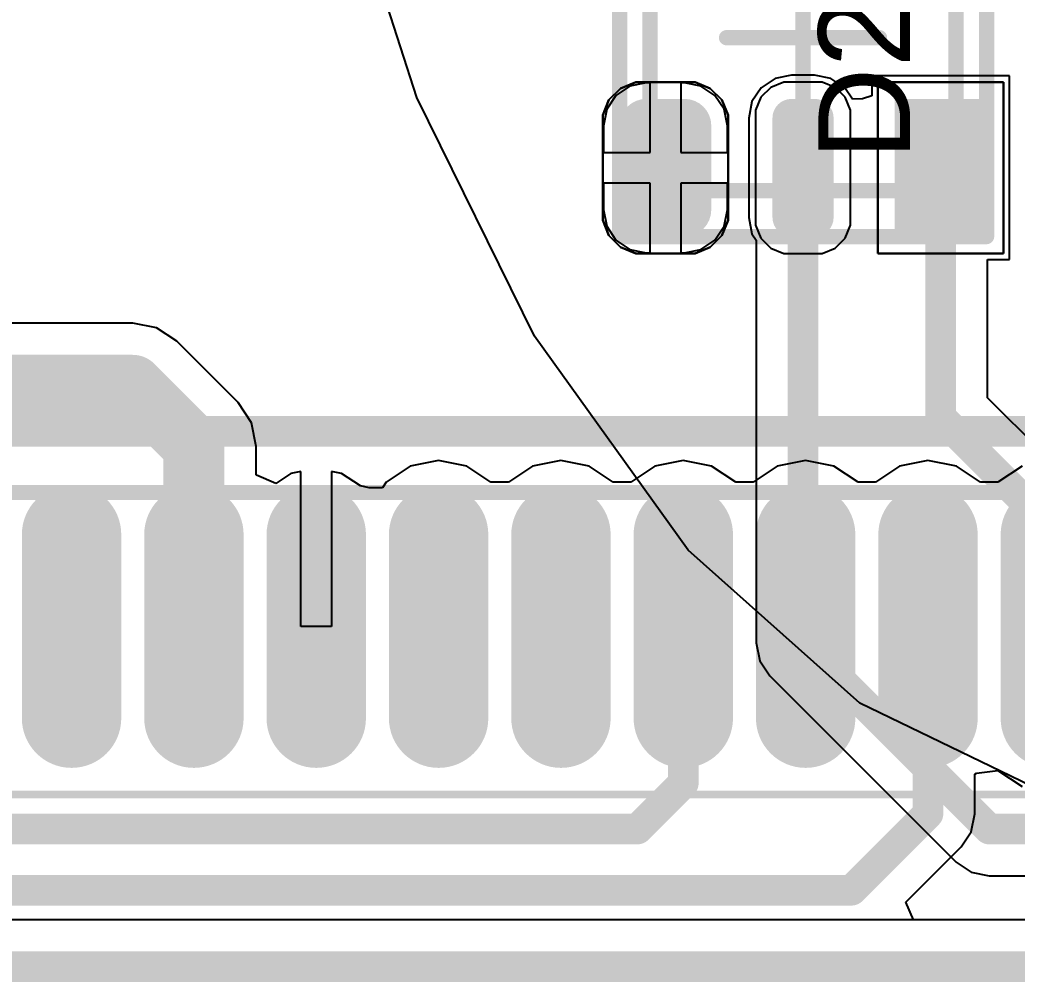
# Model space of a CAD drawing. Header units: inches. Extents: x -0.1 to 84.5, y -0.1 to 23.7.
# Drawn here: x 37.16 to 43.68, y -0.1 to 6.19 of the extents above; entities that cross this region are included whole.
import ezdxf

# ---------------------------------------------------------------- set-up
doc = ezdxf.new("R2010")
doc.units = ezdxf.units.IN
for name, color, linetype in [('Bottom 3D Body', 56, 'Continuous'), ('Bottom Courtyard', 56, 'Continuous'), ('Bottom Layer', 5, 'Continuous'), ('Bottom Overlay', 54, 'Continuous'), ('Bottom Paste', 16, 'Continuous'), ('Bottom Solder', 6, 'Continuous'), ('Keep-Out Layer', 6, 'Continuous'), ('Top 3D Body', 56, 'Continuous'), ('Top Courtyard', 56, 'Continuous'), ('Top Layer', 1, 'Continuous'), ('Top Overlay', 2, 'Continuous'), ('Top Paste', 8, 'Continuous'), ('Top Solder', 216, 'Continuous')]:
    doc.layers.add(name, color=color, linetype=linetype)
doc.styles.add('Arial', font='', dxfattribs={"height": 0.2})
doc.styles.get('Arial').set_extended_font_data('Arial')

# ---------------------------------------------------------------- blocks, each defined once
blk = doc.blocks.new('TQFP80P1200X1200X120_44N_B_99')
at = {"layer": 'Bottom Layer'}
h = blk.add_hatch(color=5, dxfattribs=at)
edge = h.paths.add_edge_path()
edge.add_arc((5.27501358, 3.20001138), 0.27499818, 90, 270)
edge.add_line((5.27501358, 2.9250132), (6.475016259999999, 2.9250132))
edge.add_arc((6.475016259999999, 3.20001138), 0.27499818, 270, 450)
edge.add_line((6.475016259999999, 3.47500956), (5.27501358, 3.47500956))
h = blk.add_hatch(color=5, dxfattribs=at)
edge = h.paths.add_edge_path()
edge.add_arc((5.27501358, 2.40001298), 0.27499818, 90, 270)
edge.add_line((5.27501358, 2.1250148), (6.475016259999999, 2.1250148))
edge.add_arc((6.475016259999999, 2.40001298), 0.27499818, 270, 450)
edge.add_line((6.475016259999999, 2.675011159999999), (5.27501358, 2.675011159999999))
h = blk.add_hatch(color=5, dxfattribs=at)
edge = h.paths.add_edge_path()
edge.add_arc((5.27501358, 1.60001458), 0.27499818, 90, 270)
edge.add_line((5.27501358, 1.3250164), (6.475016259999999, 1.3250164))
edge.add_arc((6.475016259999999, 1.60001458), 0.27499818, 270, 450)
edge.add_line((6.475016259999999, 1.87501276), (5.27501358, 1.87501276))
h = blk.add_hatch(color=5, dxfattribs=at)
edge = h.paths.add_edge_path()
edge.add_arc((5.27501358, 0.80001618), 0.27499818, 90, 270)
edge.add_line((5.27501358, 0.525018), (6.475016259999999, 0.525018))
edge.add_arc((6.475016259999999, 0.80001618), 0.27499818, 270, 450)
edge.add_line((6.475016259999999, 1.07501436), (5.27501358, 1.07501436))
h = blk.add_hatch(color=5, dxfattribs=at)
edge = h.paths.add_edge_path()
edge.add_arc((5.27501358, 1.777999999996326e-05), 0.27499818, 90, 270)
edge.add_line((5.27501358, -0.2749804), (6.475016259999999, -0.2749804))
edge.add_arc((6.475016259999999, 1.778000000003674e-05), 0.27499818, 270, 450)
edge.add_line((6.475016259999999, 0.27501596), (5.27501358, 0.2750159599999999))
h = blk.add_hatch(color=5, dxfattribs=at)
edge = h.paths.add_edge_path()
edge.add_arc((5.27501358, -0.7999806199999999), 0.27499818, 90, 270)
edge.add_line((5.27501358, -1.0749788), (6.475016259999999, -1.0749788))
edge.add_arc((6.475016259999999, -0.7999806199999999), 0.27499818, 270, 450)
edge.add_line((6.475016259999999, -0.5249824399999999), (5.27501358, -0.5249824399999999))
h = blk.add_hatch(color=5, dxfattribs=at)
edge = h.paths.add_edge_path()
edge.add_arc((5.27501358, -1.59997902), 0.27499818, 90, 270)
edge.add_line((5.27501358, -1.8749772), (6.475016259999999, -1.8749772))
edge.add_arc((6.475016259999999, -1.59997902), 0.27499818, 270, 450)
edge.add_line((6.475016259999999, -1.32498084), (5.27501358, -1.32498084))
h = blk.add_hatch(color=5, dxfattribs=at)
edge = h.paths.add_edge_path()
edge.add_arc((5.27501358, -2.39997742), 0.27499818, 90, 270)
edge.add_line((5.27501358, -2.6749756), (6.475016259999999, -2.6749756))
edge.add_arc((6.475016259999999, -2.39997742), 0.27499818, 270, 450)
edge.add_line((6.475016259999999, -2.12497924), (5.27501358, -2.12497924))
h = blk.add_hatch(color=5, dxfattribs=at)
edge = h.paths.add_edge_path()
edge.add_arc((5.27501358, -3.19997582), 0.27499818, 90, 270)
edge.add_line((5.27501358, -3.474974), (6.475016259999999, -3.474974))
edge.add_arc((6.475016259999999, -3.19997582), 0.27499818, 270, 450)
edge.add_line((6.475016259999999, -2.92497764), (5.27501358, -2.92497764))
at = {"layer": 'Bottom Paste'}
h = blk.add_hatch(color=16, dxfattribs=at)
edge = h.paths.add_edge_path()
edge.add_arc((5.27501358, 3.20001138), 0.27499818, 90, 270)
edge.add_line((5.27501358, 2.9250132), (6.475016259999999, 2.9250132))
edge.add_arc((6.475016259999999, 3.20001138), 0.27499818, 270, 450)
edge.add_line((6.475016259999999, 3.47500956), (5.27501358, 3.47500956))
h = blk.add_hatch(color=16, dxfattribs=at)
edge = h.paths.add_edge_path()
edge.add_arc((5.27501358, 2.40001298), 0.27499818, 90, 270)
edge.add_line((5.27501358, 2.1250148), (6.475016259999999, 2.1250148))
edge.add_arc((6.475016259999999, 2.40001298), 0.27499818, 270, 450)
edge.add_line((6.475016259999999, 2.675011159999999), (5.27501358, 2.675011159999999))
h = blk.add_hatch(color=16, dxfattribs=at)
edge = h.paths.add_edge_path()
edge.add_arc((5.27501358, 1.60001458), 0.27499818, 90, 270)
edge.add_line((5.27501358, 1.3250164), (6.475016259999999, 1.3250164))
edge.add_arc((6.475016259999999, 1.60001458), 0.27499818, 270, 450)
edge.add_line((6.475016259999999, 1.87501276), (5.27501358, 1.87501276))
h = blk.add_hatch(color=16, dxfattribs=at)
edge = h.paths.add_edge_path()
edge.add_arc((5.27501358, 0.80001618), 0.27499818, 90, 270)
edge.add_line((5.27501358, 0.525018), (6.475016259999999, 0.525018))
edge.add_arc((6.475016259999999, 0.80001618), 0.27499818, 270, 450)
edge.add_line((6.475016259999999, 1.07501436), (5.27501358, 1.07501436))
h = blk.add_hatch(color=16, dxfattribs=at)
edge = h.paths.add_edge_path()
edge.add_arc((5.27501358, 1.777999999996326e-05), 0.27499818, 90, 270)
edge.add_line((5.27501358, -0.2749804), (6.475016259999999, -0.2749804))
edge.add_arc((6.475016259999999, 1.778000000003674e-05), 0.27499818, 270, 450)
edge.add_line((6.475016259999999, 0.27501596), (5.27501358, 0.2750159599999999))
h = blk.add_hatch(color=16, dxfattribs=at)
edge = h.paths.add_edge_path()
edge.add_arc((5.27501358, -0.7999806199999999), 0.27499818, 90, 270)
edge.add_line((5.27501358, -1.0749788), (6.475016259999999, -1.0749788))
edge.add_arc((6.475016259999999, -0.7999806199999999), 0.27499818, 270, 450)
edge.add_line((6.475016259999999, -0.5249824399999999), (5.27501358, -0.5249824399999999))
h = blk.add_hatch(color=16, dxfattribs=at)
edge = h.paths.add_edge_path()
edge.add_arc((5.27501358, -1.59997902), 0.27499818, 90, 270)
edge.add_line((5.27501358, -1.8749772), (6.475016259999999, -1.8749772))
edge.add_arc((6.475016259999999, -1.59997902), 0.27499818, 270, 450)
edge.add_line((6.475016259999999, -1.32498084), (5.27501358, -1.32498084))
h = blk.add_hatch(color=16, dxfattribs=at)
edge = h.paths.add_edge_path()
edge.add_arc((5.27501358, -2.39997742), 0.27499818, 90, 270)
edge.add_line((5.27501358, -2.6749756), (6.475016259999999, -2.6749756))
edge.add_arc((6.475016259999999, -2.39997742), 0.27499818, 270, 450)
edge.add_line((6.475016259999999, -2.12497924), (5.27501358, -2.12497924))
h = blk.add_hatch(color=16, dxfattribs=at)
edge = h.paths.add_edge_path()
edge.add_arc((5.27501358, -3.19997582), 0.27499818, 90, 270)
edge.add_line((5.27501358, -3.474974), (6.475016259999999, -3.474974))
edge.add_arc((6.475016259999999, -3.19997582), 0.27499818, 270, 450)
edge.add_line((6.475016259999999, -2.92497764), (5.27501358, -2.92497764))
at = {"layer": 'Bottom Solder'}
h = blk.add_hatch(color=6, dxfattribs=at)
edge = h.paths.add_edge_path()
edge.add_arc((5.27501358, 3.20001138), 0.32499808, 90, 270)
edge.add_line((5.27501358, 2.8750133), (6.475016259999999, 2.8750133))
edge.add_arc((6.475016259999999, 3.20001138), 0.32499808, 270, 450)
edge.add_line((6.475016259999999, 3.52500946), (5.27501358, 3.52500946))
h = blk.add_hatch(color=6, dxfattribs=at)
edge = h.paths.add_edge_path()
edge.add_arc((5.27501358, 2.40001298), 0.32499808, 90, 270)
edge.add_line((5.27501358, 2.0750149), (6.475016259999999, 2.0750149))
edge.add_arc((6.475016259999999, 2.40001298), 0.32499808, 270, 450)
edge.add_line((6.475016259999999, 2.725011059999999), (5.27501358, 2.725011059999999))
h = blk.add_hatch(color=6, dxfattribs=at)
edge = h.paths.add_edge_path()
edge.add_arc((5.27501358, 1.60001458), 0.32499808, 90, 270)
edge.add_line((5.27501358, 1.2750165), (6.475016259999999, 1.2750165))
edge.add_arc((6.475016259999999, 1.60001458), 0.32499808, 270, 450)
edge.add_line((6.475016259999999, 1.92501266), (5.27501358, 1.92501266))
h = blk.add_hatch(color=6, dxfattribs=at)
edge = h.paths.add_edge_path()
edge.add_arc((5.27501358, 0.80001618), 0.32499808, 90, 270)
edge.add_line((5.27501358, 0.4750181), (6.475016259999999, 0.4750181))
edge.add_arc((6.475016259999999, 0.80001618), 0.32499808, 270, 450)
edge.add_line((6.475016259999999, 1.12501426), (5.27501358, 1.12501426))
h = blk.add_hatch(color=6, dxfattribs=at)
edge = h.paths.add_edge_path()
edge.add_arc((5.27501358, 1.777999999996326e-05), 0.32499808, 90, 270)
edge.add_line((5.27501358, -0.3249803), (6.475016259999999, -0.3249802999999999))
edge.add_arc((6.475016259999999, 1.778000000003674e-05), 0.32499808, 270, 450)
edge.add_line((6.475016259999999, 0.32501586), (5.27501358, 0.3250158599999999))
h = blk.add_hatch(color=6, dxfattribs=at)
edge = h.paths.add_edge_path()
edge.add_arc((5.27501358, -0.7999806199999999), 0.32499808, 90, 270)
edge.add_line((5.27501358, -1.1249787), (6.475016259999999, -1.1249787))
edge.add_arc((6.475016259999999, -0.7999806199999999), 0.32499808, 270, 450)
edge.add_line((6.475016259999999, -0.47498254), (5.27501358, -0.47498254))
h = blk.add_hatch(color=6, dxfattribs=at)
edge = h.paths.add_edge_path()
edge.add_arc((5.27501358, -1.59997902), 0.32499808, 90, 270)
edge.add_line((5.27501358, -1.9249771), (6.475016259999999, -1.9249771))
edge.add_arc((6.475016259999999, -1.59997902), 0.32499808, 270, 450)
edge.add_line((6.475016259999999, -1.27498094), (5.27501358, -1.27498094))
h = blk.add_hatch(color=6, dxfattribs=at)
edge = h.paths.add_edge_path()
edge.add_arc((5.27501358, -2.39997742), 0.32499808, 90, 270)
edge.add_line((5.27501358, -2.7249755), (6.475016259999999, -2.7249755))
edge.add_arc((6.475016259999999, -2.39997742), 0.32499808, 270, 450)
edge.add_line((6.475016259999999, -2.07497934), (5.27501358, -2.07497934))
h = blk.add_hatch(color=6, dxfattribs=at)
edge = h.paths.add_edge_path()
edge.add_arc((5.27501358, -3.19997582), 0.32499808, 90, 270)
edge.add_line((5.27501358, -3.5249739), (6.475016259999999, -3.5249739))
edge.add_arc((6.475016259999999, -3.19997582), 0.32499808, 270, 450)
edge.add_line((6.475016259999999, -2.87497774), (5.27501358, -2.87497774))
at = {"layer": 'Bottom 3D Body'}
blk.add_lwpolyline([(4.999984919999999, -5.00002302, 0.0999998, 0.0999998, 0), (4.999984919999999, 5.00000778, 0.0999998, 0.0999998, 0)], format="xyseb", dxfattribs=at)
at = {"layer": 'Bottom Courtyard'}
blk.add_lwpolyline([(6.97498732, -6.97502542, 0.0499999, 0.0499999, 0), (6.97498732, 6.975010179999999, 0.0499999, 0.0499999, 0)], format="xyseb", dxfattribs=at)
at = {"layer": 'Bottom Overlay'}
blk.add_lwpolyline([(4.59998572, -4.60002382, 0.1999996, 0.1999996, 0), (4.59998572, 4.60000858, 0.1999996, 0.1999996, 0)], format="xyseb", dxfattribs=at)
blk = doc.blocks.new('APA_RGB_LED_2020_124')
at = {"layer": 'Top Layer'}
h = blk.add_hatch(color=1, dxfattribs=at)
edge = h.paths.add_edge_path()
edge.add_arc((-1.12500283, 1.02500176), 0.12499848, 90, 180)
edge.add_line((-1.25000131, 1.02500176), (-1.25000131, 0.77499972))
edge.add_arc((-1.12500283, 0.77499972), 0.12499848, 180, 270)
edge.add_line((-1.12500283, 0.6500012399999999), (-0.5749988500000001, 0.6500012399999999))
edge.add_arc((-0.5749988500000001, 0.77499972), 0.12499848, 270, 360)
edge.add_line((-0.4500003700000001, 0.77499972), (-0.4500003700000001, 1.02500176))
edge.add_arc((-0.5749988500000001, 1.02500176), 0.12499848, 0, 90)
edge.add_line((-0.5749988500000001, 1.15000024), (-1.12500283, 1.15000024))
h = blk.add_hatch(color=1, dxfattribs=at)
edge = h.paths.add_edge_path()
edge.add_arc((0.5749988500000001, 1.02500176), 0.12499848, 90, 180)
edge.add_line((0.4500003700000001, 1.02500176), (0.4500003700000001, 0.77499972))
edge.add_arc((0.5749988500000001, 0.77499972), 0.12499848, 180, 270)
edge.add_line((0.5749988500000001, 0.6500012399999999), (1.12500283, 0.6500012399999999))
edge.add_arc((1.12500283, 0.77499972), 0.12499848, 270, 360)
edge.add_line((1.25000131, 0.77499972), (1.25000131, 1.02500176))
edge.add_arc((1.12500283, 1.02500176), 0.12499848, 0, 90)
edge.add_line((1.12500283, 1.15000024), (0.5749988500000001, 1.15000024))
h = blk.add_hatch(color=1, dxfattribs=at)
edge = h.paths.add_edge_path()
edge.add_arc((-1.17500019, 0.07499858), 0.07500112, 90, 180)
edge.add_line((-1.25000131, 0.07499858000000001), (-1.25000131, -0.07499857999999998))
edge.add_arc((-1.17500019, -0.07499858), 0.07500112, 180, 270)
edge.add_line((-1.17500019, -0.1499997), (-0.52500149, -0.1499997))
edge.add_arc((-0.52500149, -0.07499858), 0.07500112, 270, 360)
edge.add_line((-0.4500003699999999, -0.07499858), (-0.4500003699999999, 0.07499858))
edge.add_arc((-0.52500149, 0.07499858), 0.07500112, 0, 90)
edge.add_line((-0.52500149, 0.1499997), (-1.17500019, 0.1499997))
h = blk.add_hatch(color=1, dxfattribs=at)
edge = h.paths.add_edge_path()
edge.add_arc((0.52500149, 0.07499858), 0.07500112, 90, 180)
edge.add_line((0.4500003699999999, 0.07499858000000001), (0.4500003699999999, -0.07499857999999998))
edge.add_arc((0.52500149, -0.07499858), 0.07500112, 180, 270)
edge.add_line((0.52500149, -0.1499997), (1.17500019, -0.1499997))
edge.add_arc((1.17500019, -0.07499858), 0.07500112, 270, 360)
edge.add_line((1.25000131, -0.07499858), (1.25000131, 0.07499858))
edge.add_arc((1.17500019, 0.07499858), 0.07500112, 0, 90)
edge.add_line((1.17500019, 0.1499997), (0.52500149, 0.1499997))
blk.add_hatch(color=1, dxfattribs=at).paths.add_polyline_path([(-1.25000131, -0.65000124), (-0.45000037, -0.65000124), (-0.45000037, -1.15000024), (-1.25000131, -1.15000024)])
h = blk.add_hatch(color=1, dxfattribs=at)
edge = h.paths.add_edge_path()
edge.add_arc((0.5749988500000001, -0.77499972), 0.12499848, 90, 180)
edge.add_line((0.4500003700000001, -0.77499972), (0.4500003700000001, -1.02500176))
edge.add_arc((0.5749988500000001, -1.02500176), 0.12499848, 180, 270)
edge.add_line((0.5749988500000001, -1.15000024), (1.12500283, -1.15000024))
edge.add_arc((1.12500283, -1.02500176), 0.12499848, 270, 360)
edge.add_line((1.25000131, -1.02500176), (1.25000131, -0.77499972))
edge.add_arc((1.12500283, -0.77499972), 0.12499848, 0, 90)
edge.add_line((1.12500283, -0.6500012399999999), (0.5749988500000001, -0.6500012399999999))
at = {"layer": 'Top Paste'}
h = blk.add_hatch(color=8, dxfattribs=at)
edge = h.paths.add_edge_path()
edge.add_arc((-1.12500283, 1.02500176), 0.12499848, 90, 180)
edge.add_line((-1.25000131, 1.02500176), (-1.25000131, 0.77499972))
edge.add_arc((-1.12500283, 0.77499972), 0.12499848, 180, 270)
edge.add_line((-1.12500283, 0.6500012399999999), (-0.5749988500000001, 0.6500012399999999))
edge.add_arc((-0.5749988500000001, 0.77499972), 0.12499848, 270, 360)
edge.add_line((-0.4500003700000001, 0.77499972), (-0.4500003700000001, 1.02500176))
edge.add_arc((-0.5749988500000001, 1.02500176), 0.12499848, 0, 90)
edge.add_line((-0.5749988500000001, 1.15000024), (-1.12500283, 1.15000024))
h = blk.add_hatch(color=8, dxfattribs=at)
edge = h.paths.add_edge_path()
edge.add_arc((0.5749988500000001, 1.02500176), 0.12499848, 90, 180)
edge.add_line((0.4500003700000001, 1.02500176), (0.4500003700000001, 0.77499972))
edge.add_arc((0.5749988500000001, 0.77499972), 0.12499848, 180, 270)
edge.add_line((0.5749988500000001, 0.6500012399999999), (1.12500283, 0.6500012399999999))
edge.add_arc((1.12500283, 0.77499972), 0.12499848, 270, 360)
edge.add_line((1.25000131, 0.77499972), (1.25000131, 1.02500176))
edge.add_arc((1.12500283, 1.02500176), 0.12499848, 0, 90)
edge.add_line((1.12500283, 1.15000024), (0.5749988500000001, 1.15000024))
h = blk.add_hatch(color=8, dxfattribs=at)
edge = h.paths.add_edge_path()
edge.add_arc((-1.17500019, 0.07499858), 0.07500112, 90, 180)
edge.add_line((-1.25000131, 0.07499858000000001), (-1.25000131, -0.07499857999999998))
edge.add_arc((-1.17500019, -0.07499858), 0.07500112, 180, 270)
edge.add_line((-1.17500019, -0.1499997), (-0.52500149, -0.1499997))
edge.add_arc((-0.52500149, -0.07499858), 0.07500112, 270, 360)
edge.add_line((-0.4500003699999999, -0.07499858), (-0.4500003699999999, 0.07499858))
edge.add_arc((-0.52500149, 0.07499858), 0.07500112, 0, 90)
edge.add_line((-0.52500149, 0.1499997), (-1.17500019, 0.1499997))
h = blk.add_hatch(color=8, dxfattribs=at)
edge = h.paths.add_edge_path()
edge.add_arc((0.52500149, 0.07499858), 0.07500112, 90, 180)
edge.add_line((0.4500003699999999, 0.07499858000000001), (0.4500003699999999, -0.07499857999999998))
edge.add_arc((0.52500149, -0.07499858), 0.07500112, 180, 270)
edge.add_line((0.52500149, -0.1499997), (1.17500019, -0.1499997))
edge.add_arc((1.17500019, -0.07499858), 0.07500112, 270, 360)
edge.add_line((1.25000131, -0.07499858), (1.25000131, 0.07499858))
edge.add_arc((1.17500019, 0.07499858), 0.07500112, 0, 90)
edge.add_line((1.17500019, 0.1499997), (0.52500149, 0.1499997))
blk.add_hatch(color=8, dxfattribs=at).paths.add_polyline_path([(-1.25000131, -0.65000124), (-0.45000037, -0.65000124), (-0.45000037, -1.15000024), (-1.25000131, -1.15000024)])
h = blk.add_hatch(color=8, dxfattribs=at)
edge = h.paths.add_edge_path()
edge.add_arc((0.5749988500000001, -0.77499972), 0.12499848, 90, 180)
edge.add_line((0.4500003700000001, -0.77499972), (0.4500003700000001, -1.02500176))
edge.add_arc((0.5749988500000001, -1.02500176), 0.12499848, 180, 270)
edge.add_line((0.5749988500000001, -1.15000024), (1.12500283, -1.15000024))
edge.add_arc((1.12500283, -1.02500176), 0.12499848, 270, 360)
edge.add_line((1.25000131, -1.02500176), (1.25000131, -0.77499972))
edge.add_arc((1.12500283, -0.77499972), 0.12499848, 0, 90)
edge.add_line((1.12500283, -0.6500012399999999), (0.5749988500000001, -0.6500012399999999))
at = {"layer": 'Top Solder'}
h = blk.add_hatch(color=216, dxfattribs=at)
edge = h.paths.add_edge_path()
edge.add_arc((-1.12500283, 1.02500176), 0.17499838, 90, 180)
edge.add_line((-1.30000121, 1.02500176), (-1.30000121, 0.77499972))
edge.add_arc((-1.12500283, 0.77499972), 0.17499838, 180, 270)
edge.add_line((-1.12500283, 0.6000013399999999), (-0.5749988500000001, 0.6000013399999999))
edge.add_arc((-0.5749988500000001, 0.77499972), 0.17499838, 270, 360)
edge.add_line((-0.4000004700000001, 0.77499972), (-0.4000004700000001, 1.02500176))
edge.add_arc((-0.5749988500000001, 1.02500176), 0.17499838, 0, 90)
edge.add_line((-0.5749988500000001, 1.20000014), (-1.12500283, 1.20000014))
h = blk.add_hatch(color=216, dxfattribs=at)
edge = h.paths.add_edge_path()
edge.add_arc((0.5749988500000001, 1.02500176), 0.17499838, 90, 180)
edge.add_line((0.4000004700000001, 1.02500176), (0.4000004700000001, 0.77499972))
edge.add_arc((0.5749988500000001, 0.77499972), 0.17499838, 180, 270)
edge.add_line((0.5749988500000001, 0.6000013399999999), (1.12500283, 0.6000013399999999))
edge.add_arc((1.12500283, 0.77499972), 0.17499838, 270, 360)
edge.add_line((1.30000121, 0.77499972), (1.30000121, 1.02500176))
edge.add_arc((1.12500283, 1.02500176), 0.17499838, 0, 90)
edge.add_line((1.12500283, 1.20000014), (0.5749988500000001, 1.20000014))
h = blk.add_hatch(color=216, dxfattribs=at)
edge = h.paths.add_edge_path()
edge.add_arc((-1.17500019, 0.07499858), 0.12500102, 90, 180)
edge.add_line((-1.30000121, 0.07499858000000001), (-1.30000121, -0.07499857999999998))
edge.add_arc((-1.17500019, -0.07499858), 0.12500102, 180, 270)
edge.add_line((-1.17500019, -0.1999996), (-0.52500149, -0.1999996))
edge.add_arc((-0.52500149, -0.07499858), 0.12500102, 270, 360)
edge.add_line((-0.4000004699999999, -0.07499858), (-0.4000004699999999, 0.07499858))
edge.add_arc((-0.52500149, 0.07499858), 0.12500102, 0, 90)
edge.add_line((-0.52500149, 0.1999996), (-1.17500019, 0.1999996))
h = blk.add_hatch(color=216, dxfattribs=at)
edge = h.paths.add_edge_path()
edge.add_arc((0.52500149, 0.07499858), 0.12500102, 90, 180)
edge.add_line((0.4000004699999999, 0.07499858000000001), (0.4000004699999999, -0.07499857999999998))
edge.add_arc((0.52500149, -0.07499858), 0.12500102, 180, 270)
edge.add_line((0.52500149, -0.1999996), (1.17500019, -0.1999996))
edge.add_arc((1.17500019, -0.07499858), 0.12500102, 270, 360)
edge.add_line((1.30000121, -0.07499858), (1.30000121, 0.07499858))
edge.add_arc((1.17500019, 0.07499858), 0.12500102, 0, 90)
edge.add_line((1.17500019, 0.1999996), (0.52500149, 0.1999996))
blk.add_hatch(color=216, dxfattribs=at).paths.add_polyline_path([(-1.30000121, -0.6000013399999999), (-0.4000004699999999, -0.6000013399999999), (-0.4000004699999999, -1.20000014), (-1.30000121, -1.20000014)])
h = blk.add_hatch(color=216, dxfattribs=at)
edge = h.paths.add_edge_path()
edge.add_arc((0.5749988500000001, -0.77499972), 0.17499838, 90, 180)
edge.add_line((0.4000004700000001, -0.77499972), (0.4000004700000001, -1.02500176))
edge.add_arc((0.5749988500000001, -1.02500176), 0.17499838, 180, 270)
edge.add_line((0.5749988500000001, -1.20000014), (1.12500283, -1.20000014))
edge.add_arc((1.12500283, -1.02500176), 0.17499838, 270, 360)
edge.add_line((1.30000121, -1.02500176), (1.30000121, -0.77499972))
edge.add_arc((1.12500283, -0.77499972), 0.17499838, 0, 90)
edge.add_line((1.12500283, -0.6000013399999999), (0.5749988500000001, -0.6000013399999999))
at = {"layer": 'Top 3D Body'}
for points in [[(-1.00000054, 1.00000054, 0.0999998, 0.0999998, 0), (1.00000054, 1.00000054, 0.0999998, 0.0999998, 0)], [(-1.00000054, 1.00000054, 0.0999998, 0.0999998, 0), (-1.00000054, -1.00000054, 0.0999998, 0.0999998, 0)], [(1.00000054, 1.00000054, 0.0999998, 0.0999998, 0), (1.00000054, -1.00000054, 0.0999998, 0.0999998, 0)], [(-1.00000054, -1.00000054, 0.0999998, 0.0999998, 0), (1.00000054, -1.00000054, 0.0999998, 0.0999998, 0)]]:
    blk.add_lwpolyline(points, format="xyseb", dxfattribs=at)
for points in [[(-1.02499922, 1.00000054, 0.0499999, 0.0499999, 1), (-0.97500186, 1.00000054, 0.0499999, 0.0499999, 1)], [(-1.02499922, 1.00000054, 0.0499999, 0.0499999, 1), (-0.97500186, 1.00000054, 0.0499999, 0.0499999, 1)], [(0.97500186, 1.00000054, 0.0499999, 0.0499999, 1), (1.02499922, 1.00000054, 0.0499999, 0.0499999, 1)], [(0.97500186, 1.00000054, 0.0499999, 0.0499999, 1), (1.02499922, 1.00000054, 0.0499999, 0.0499999, 1)], [(-1.02499922, -1.00000054, 0.0499999, 0.0499999, 1), (-0.97500186, -1.00000054, 0.0499999, 0.0499999, 1)], [(-1.02499922, -1.00000054, 0.0499999, 0.0499999, 1), (-0.97500186, -1.00000054, 0.0499999, 0.0499999, 1)], [(0.97500186, -1.00000054, 0.0499999, 0.0499999, 1), (1.02499922, -1.00000054, 0.0499999, 0.0499999, 1)], [(0.97500186, -1.00000054, 0.0499999, 0.0499999, 1), (1.02499922, -1.00000054, 0.0499999, 0.0499999, 1)]]:
    blk.add_lwpolyline(points, format="xyseb", close=True, dxfattribs=at)
at = {"layer": 'Top Courtyard'}
for points in [[(-1.29999994, 1.20000014, 0.0999998, 0.0999998, 0), (-1.29999994, -1.20000014, 0.0999998, 0.0999998, 0)], [(-1.29999994, 1.20000014, 0.0999998, 0.0999998, 0), (1.29999994, 1.20000014, 0.0999998, 0.0999998, 0)], [(1.29999994, 1.20000014, 0.0999998, 0.0999998, 0), (1.29999994, -1.20000014, 0.0999998, 0.0999998, 0)], [(0, 0.499999, 0.0999998, 0.0999998, 0), (0, -0.499999, 0.0999998, 0.0999998, 0)], [(-0.499999, 0, 0.0999998, 0.0999998, 0), (0.499999, 0, 0.0999998, 0.0999998, 0)], [(-1.29999994, -1.20000014, 0.0999998, 0.0999998, 0), (1.29999994, -1.20000014, 0.0999998, 0.0999998, 0)]]:
    blk.add_lwpolyline(points, format="xyseb", dxfattribs=at)
for points in [[(-1.32499862, 1.20000014, 0.0499999, 0.0499999, 1), (-1.27500126, 1.20000014, 0.0499999, 0.0499999, 1)], [(-1.32499862, 1.20000014, 0.0499999, 0.0499999, 1), (-1.27500126, 1.20000014, 0.0499999, 0.0499999, 1)], [(1.27500126, 1.20000014, 0.0499999, 0.0499999, 1), (1.32499862, 1.20000014, 0.0499999, 0.0499999, 1)], [(1.27500126, 1.20000014, 0.0499999, 0.0499999, 1), (1.32499862, 1.20000014, 0.0499999, 0.0499999, 1)], [(-0.02499868, 0.499999, 0.0499999, 0.0499999, 1), (0.02499868, 0.499999, 0.0499999, 0.0499999, 1)], [(-0.5249976799999999, 0, 0.0499999, 0.0499999, 1), (-0.47500032, 0, 0.0499999, 0.0499999, 1)], [(0.47500032, 0, 0.0499999, 0.0499999, 1), (0.5249976799999999, 0, 0.0499999, 0.0499999, 1)], [(-0.02499868, -0.499999, 0.0499999, 0.0499999, 1), (0.02499868, -0.499999, 0.0499999, 0.0499999, 1)], [(-1.32499862, -1.20000014, 0.0499999, 0.0499999, 1), (-1.27500126, -1.20000014, 0.0499999, 0.0499999, 1)], [(-1.32499862, -1.20000014, 0.0499999, 0.0499999, 1), (-1.27500126, -1.20000014, 0.0499999, 0.0499999, 1)], [(1.27500126, -1.20000014, 0.0499999, 0.0499999, 1), (1.32499862, -1.20000014, 0.0499999, 0.0499999, 1)], [(1.27500126, -1.20000014, 0.0499999, 0.0499999, 1), (1.32499862, -1.20000014, 0.0499999, 0.0499999, 1)]]:
    blk.add_lwpolyline(points, format="xyseb", close=True, dxfattribs=at)
at = {"layer": 'Top Overlay'}
for p, q in [((-1.29294636, 1.2688951), (-1.1937111, 1.30999992)), ((-1.1937111, 1.30999992), (-1.1400028, 1.30999992)), ((-1.1400028, 1.30999992), (-1.1400028, 1.30999992)), ((-1.1400028, 1.30999992), (-0.55999888, 1.30999992)), ((-0.55999888, 1.30999992), (-0.5062931199999999, 1.30999992)), ((-0.5062931199999999, 1.30999992), (-0.4070578599999999, 1.2688951)), ((0.40705532, 1.2688951), (0.50629058, 1.30999992)), ((0.50629058, 1.30999992), (0.55999888, 1.30999992)), ((0.55999888, 1.30999992), (0.55999888, 1.30999992)), ((0.55999888, 1.30999992), (1.1400028, 1.30999992)), ((1.1400028, 1.30999992), (1.19370856, 1.30999992)), ((1.19370856, 1.30999992), (1.29294382, 1.2688951)), ((-1.36889744, 1.19294402), (-1.29294636, 1.2688951)), ((-0.4070578599999999, 1.2688951), (-0.33110678, 1.19294402)), ((0.33110424, 1.19294402), (0.40705532, 1.2688951)), ((1.29294382, 1.2688951), (1.3688949, 1.19294402)), ((-1.41000226, 1.09370876), (-1.36889744, 1.19294402)), ((-0.33110678, 1.19294402), (-0.28999942, 1.09370876)), ((0.28999942, 1.09370876), (0.33110424, 1.19294402)), ((1.3688949, 1.19294402), (1.41000226, 1.09370876)), ((-1.41000226, 1.04000046), (-1.41000226, 1.09370876)), ((-0.28999942, 1.09370876), (-0.28999942, 1.04000046)), ((0.28999942, 1.04000046), (0.28999942, 1.09370876)), ((1.41000226, 1.09370876), (1.41000226, 1.04000046)), ((-1.41000226, 0.76000102), (-1.41000226, 1.04000046)), ((-0.28999942, 1.04000046), (-0.28999942, 1.04000046)), ((-0.28999942, 1.04000046), (-0.28999942, 0.76000102)), ((0.28999942, 0.76000102), (0.28999942, 1.04000046)), ((1.41000226, 1.04000046), (1.41000226, 1.04000046)), ((1.41000226, 1.04000046), (1.41000226, 0.76000102)), ((-1.41000226, 0.76000102), (-1.41000226, 0.76000102)), ((-1.41000226, 0.70629526), (-1.41000226, 0.76000102)), ((-0.28999942, 0.76000102), (-0.28999942, 0.70629526)), ((0.28999942, 0.76000102), (0.28999942, 0.76000102)), ((0.28999942, 0.70629526), (0.28999942, 0.76000102)), ((1.41000226, 0.76000102), (1.41000226, 0.70629526)), ((-1.36889744, 0.60706), (-1.41000226, 0.70629526)), ((-0.28999942, 0.70629526), (-0.33110678, 0.60706)), ((0.33110424, 0.60706), (0.28999942, 0.70629526)), ((1.41000226, 0.70629526), (1.3688949, 0.60706)), ((-1.29294636, 0.53110892), (-1.36889744, 0.60706)), ((-0.33110678, 0.60706), (-0.4070578599999999, 0.53110892)), ((0.40705532, 0.53110892), (0.33110424, 0.60706)), ((1.3688949, 0.60706), (1.29294382, 0.53110892)), ((-1.1937111, 0.49000156), (-1.29294636, 0.53110892)), ((-0.4070578599999999, 0.53110892), (-0.5062931199999999, 0.49000156)), ((0.50629058, 0.49000156), (0.40705532, 0.53110892)), ((1.29294382, 0.53110892), (1.19370856, 0.49000156)), ((-1.1400028, 0.49000156), (-1.1937111, 0.49000156)), ((-0.55999888, 0.49000156), (-1.1400028, 0.49000156)), ((-0.5062931199999999, 0.49000156), (-0.55999888, 0.49000156)), ((-0.55999888, 0.49000156), (-0.55999888, 0.49000156)), ((0.55999888, 0.49000156), (0.50629058, 0.49000156)), ((1.1400028, 0.49000156), (0.55999888, 0.49000156)), ((1.19370856, 0.49000156), (1.1400028, 0.49000156)), ((1.1400028, 0.49000156), (1.1400028, 0.49000156)), ((-1.31028948, 0.2749854799999999), (-1.37498836, 0.2102866)), ((-1.2257532, 0.30999938), (-1.31028948, 0.2749854799999999)), ((-1.18000272, 0.30999938), (-1.2257532, 0.30999938)), ((-0.51999896, 0.30999938), (-1.18000272, 0.30999938)), ((-0.4742510199999999, 0.30999938), (-0.51999896, 0.30999938)), ((-0.51999896, 0.30999938), (-0.51999896, 0.30999938)), ((-0.38971474, 0.2749854799999999), (-0.4742510199999999, 0.30999938)), ((-0.32501586, 0.2102866), (-0.38971474, 0.2749854799999999)), ((0.3897122, 0.2749854799999999), (0.32501332, 0.2102866)), ((0.47424848, 0.30999938), (0.3897122, 0.2749854799999999)), ((0.51999896, 0.30999938), (0.47424848, 0.30999938)), ((1.18000272, 0.30999938), (0.51999896, 0.30999938)), ((1.22575066, 0.30999938), (1.18000272, 0.30999938)), ((1.18000272, 0.30999938), (1.18000272, 0.30999938)), ((1.31028694, 0.2749854799999999), (1.22575066, 0.30999938)), ((1.37498582, 0.2102866), (1.31028694, 0.2749854799999999)), ((-1.37498836, 0.2102866), (-1.41000226, 0.12575032)), ((-0.28999942, 0.12575032), (-0.32501586, 0.2102866)), ((0.32501332, 0.2102866), (0.28999942, 0.12575032)), ((1.41000226, 0.12575032), (1.37498582, 0.2102866)), ((-1.41000226, 0.12575032), (-1.41000226, 0.07999983999999999)), ((-1.41000226, 0.07999983999999999), (-1.41000226, -0.07999983999999999)), ((-1.41000226, 0.07999983999999999), (-1.41000226, 0.07999983999999999)), ((-0.28999942, 0.07999983999999999), (-0.28999942, 0.12575032)), ((-0.28999942, -0.07999983999999999), (-0.28999942, 0.07999983999999999)), ((0.28999942, 0.12575032), (0.28999942, 0.07999983999999999)), ((0.28999942, 0.07999983999999999), (0.28999942, -0.07999983999999999)), ((0.28999942, 0.07999983999999999), (0.28999942, 0.07999983999999999)), ((1.41000226, 0.07999983999999999), (1.41000226, 0.12575032)), ((1.41000226, -0.07999983999999999), (1.41000226, 0.07999983999999999)), ((-1.41000226, -0.07999983999999999), (-1.41000226, -0.12574778)), ((-1.41000226, -0.12574778), (-1.37498836, -0.21028406)), ((-0.32501586, -0.21028406), (-0.28999942, -0.12574778)), ((-0.28999942, -0.12574778), (-0.28999942, -0.07999983999999999)), ((-0.28999942, -0.07999983999999999), (-0.28999942, -0.07999983999999999)), ((0.28999942, -0.07999983999999999), (0.28999942, -0.12574778)), ((0.28999942, -0.12574778), (0.32501332, -0.21028406)), ((1.37498582, -0.21028406), (1.41000226, -0.12574778)), ((1.41000226, -0.12574778), (1.41000226, -0.07999983999999999)), ((1.41000226, -0.07999983999999999), (1.41000226, -0.07999983999999999)), ((-1.37498836, -0.21028406), (-1.31028948, -0.27498294)), ((-0.38971474, -0.27498294), (-0.32501586, -0.21028406)), ((0.32501332, -0.21028406), (0.3897122, -0.27498294)), ((1.31028694, -0.27498294), (1.37498582, -0.21028406)), ((-1.31028948, -0.27498294), (-1.2257532, -0.30999938)), ((-1.2257532, -0.30999938), (-1.18000272, -0.30999938)), ((-1.18000272, -0.30999938), (-1.18000272, -0.30999938)), ((-1.18000272, -0.30999938), (-0.51999896, -0.30999938)), ((-0.51999896, -0.30999938), (-0.4742510199999999, -0.30999938)), ((-0.4742510199999999, -0.30999938), (-0.38971474, -0.27498294)), ((0.3897122, -0.27498294), (0.47424848, -0.30999938)), ((0.47424848, -0.30999938), (0.51999896, -0.30999938)), ((0.51999896, -0.30999938), (0.51999896, -0.30999938)), ((0.51999896, -0.30999938), (1.18000272, -0.30999938)), ((1.18000272, -0.30999938), (1.22575066, -0.30999938)), ((1.22575066, -0.30999938), (1.31028694, -0.27498294)), ((-1.40999972, -1.30999992), (-1.40999972, -0.48999902)), ((-1.40999972, -0.48999902), (-0.28999942, -0.48999902)), ((-0.28999942, -0.48999902), (-0.28999942, -1.30999992)), ((0.40705532, -0.53110638), (0.50629058, -0.49000156)), ((0.50629058, -0.49000156), (0.55999888, -0.49000156)), ((0.55999888, -0.49000156), (0.55999888, -0.49000156)), ((0.55999888, -0.49000156), (1.1400028, -0.49000156)), ((1.1400028, -0.49000156), (1.19370856, -0.49000156)), ((1.19370856, -0.49000156), (1.29294382, -0.53110638)), ((0.33110424, -0.60705746), (0.40705532, -0.53110638)), ((1.29294382, -0.53110638), (1.3688949, -0.60705746)), ((0.28999942, -0.70629272), (0.33110424, -0.60705746)), ((1.3688949, -0.60705746), (1.41000226, -0.70629272)), ((0.28999942, -0.76000102), (0.28999942, -0.70629272)), ((1.41000226, -0.70629272), (1.41000226, -0.76000102)), ((0.28999942, -1.04000046), (0.28999942, -0.76000102)), ((1.41000226, -0.76000102), (1.41000226, -0.76000102)), ((1.41000226, -0.76000102), (1.41000226, -1.04000046)), ((0.28999942, -1.04000046), (0.28999942, -1.04000046)), ((0.28999942, -1.09370622), (0.28999942, -1.04000046)), ((1.41000226, -1.04000046), (1.41000226, -1.09370622)), ((0.33110424, -1.19294148), (0.28999942, -1.09370622)), ((1.41000226, -1.09370622), (1.3688949, -1.19294148)), ((0.40705532, -1.26889256), (0.33110424, -1.19294148)), ((1.3688949, -1.19294148), (1.29294382, -1.26889256)), ((0.50629058, -1.30999992), (0.40705532, -1.26889256)), ((1.29294382, -1.26889256), (1.19370856, -1.30999992)), ((-0.28999942, -1.30999992), (-1.40999972, -1.30999992)), ((0.55999888, -1.30999992), (0.50629058, -1.30999992)), ((1.1400028, -1.30999992), (0.55999888, -1.30999992)), ((1.19370856, -1.30999992), (1.1400028, -1.30999992)), ((1.1400028, -1.30999992), (1.1400028, -1.30999992))]:
    blk.add_line(p, q, dxfattribs=at)
at = {"layer": 'Top Courtyard', "style": 'Arial'}
blk.add_text('D20', height=0.5999987999999999, dxfattribs=at).set_placement((-0.7999933199999999, -0.6999884399999999))

msp = doc.modelspace()

# ---------------------------------------------------------------- linework, layer by layer
at = {"layer": 'Bottom Layer'}
for p, q in [((37.8999877, 4.207835119999999), (36.70000026, 4.207835119999999)), ((37.9000004, 4.20783766), (37.8999877, 4.207835119999999)), ((38.05607324, 4.176791239999999), (37.9000004, 4.20783766)), ((38.18838438, 4.088384), (38.05607324, 4.176791239999999)), ((38.58837595999999, 3.68838988), (38.18838438, 4.088384)), ((38.58838358, 3.6883848), (38.58837595999999, 3.68838988)), ((38.67679081999999, 3.55607366), (38.58838358, 3.6883848)), ((38.7078347, 3.40000082), (38.67679081999999, 3.55607366)), ((38.7078347, 3.21519042), (38.7078347, 3.40000082)), ((39.71468308, 3.27242424), (39.55756375999999, 3.16744096)), ((39.90001925999999, 3.309289799999999), (39.71468308, 3.27242424)), ((40.08535544, 3.27242424), (39.90001925999999, 3.309289799999999)), ((40.24247222, 3.16744096), (40.08535544, 3.27242424)), ((40.51468148, 3.27242424), (40.3575647, 3.16744096)), ((40.70001765999999, 3.309289799999999), (40.51468148, 3.27242424)), ((40.88535384, 3.27242424), (40.70001765999999, 3.309289799999999)), ((41.04247062, 3.16744096), (40.88535384, 3.27242424)), ((41.31467988, 3.27242424), (41.1575631, 3.16744096)), ((41.50001605999999, 3.309289799999999), (41.31467988, 3.27242424)), ((41.68535224, 3.27242424), (41.50001605999999, 3.309289799999999)), ((41.84246902, 3.16744096), (41.68535224, 3.27242424)), ((42.11467827999999, 3.27242424), (41.9575615, 3.16744096)), ((42.30001446, 3.309289799999999), (42.11467827999999, 3.27242424)), ((42.48535064, 3.27242424), (42.30001446, 3.309289799999999)), ((42.64246742, 3.16744096), (42.48535064, 3.27242424)), ((42.91467667999999, 3.27242424), (42.7575599, 3.16744096)), ((43.10001286, 3.309289799999999), (42.91467667999999, 3.27242424)), ((43.28534904, 3.27242424), (43.10001286, 3.309289799999999)), ((43.44246582, 3.16744096), (43.28534904, 3.27242424)), ((43.71467508, 3.27242424), (43.5575583, 3.16744096)), ((38.70965334, 3.21341496), (38.7078347, 3.21519042)), ((38.83483469999999, 3.1589345), (38.70965334, 3.21341496)), ((38.93419442, 3.22532502), (38.83483469999999, 3.1589345)), ((39.00002105999999, 3.23841872), (38.93419442, 3.22532502)), ((39.00002105999999, 2.22497904), (39.00002105999999, 3.23841872)), ((39.2658473, 3.22532502), (39.20002066, 3.23841872)), ((39.20002066, 3.23841872), (39.20002066, 2.22497904)), ((39.38866392, 3.14326016), (39.2658473, 3.22532502)), ((39.44641335999999, 3.131355179999999), (39.38866392, 3.14326016)), ((39.53345154, 3.131355179999999), (39.44641335999999, 3.131355179999999)), ((39.55756375999999, 3.16744096), (39.53345154, 3.131355179999999)), ((40.3575647, 3.16744096), (40.24247222, 3.16744096)), ((41.1575631, 3.16744096), (41.04247062, 3.16744096)), ((41.9575615, 3.16744096), (41.84246902, 3.16744096)), ((42.7575599, 3.16744096), (42.64246742, 3.16744096)), ((43.5575583, 3.16744096), (43.44246582, 3.16744096)), ((39.20002066, 2.22497904), (39.00002105999999, 2.22497904)), ((43.40588982, 1.2580874), (43.4164359, 1.26513336)), ((43.40588982, 1.00001324), (43.40588982, 1.2580874)), ((43.4164359, 1.26513336), (43.5575583, 1.28252728)), ((43.5575583, 1.28252728), (43.71467508, 1.177544)), ((43.38260564, 0.8829573399999999), (43.40588982, 1.00001324)), ((43.31630148, 0.7837246199999999), (43.38260564, 0.8829573399999999)), ((42.95578658, 0.42320972), (43.31629386, 0.78371954)), ((43.31629386, 0.78371954), (43.31630148, 0.7837246199999999)), ((43.00438948, 0.30587696), (42.95578658, 0.42320972)), ((62.9178447, 0.30587696), (43.00438948, 0.30587696))]:
    msp.add_line(p, q, dxfattribs=at)
for points in [[(36.70000026, 3.80000002, 0.3999992, 0.3999992, 0), (37.9000004, 3.80000002, 0.3999992, 0.3999992, 0)], [(37.9000004, 3.80000002, 0.3999992, 0.3999992, 0), (38.2999996, 3.40000082, 0.3999992, 0.3999992, 0)], [(38.2999996, 2.22500698, 0.3999992, 0.3999992, 0), (38.2999996, 3.40000082, 0.3999992, 0.3999992, 0)], [(38.2999996, 2.22500698, 0.3999992, 0.3999992, 0), (38.30002246, 2.22498412, 0.3999992, 0.3999992, 0)], [(41.50001605999999, 1.20001538, 0.1999996, 0.1999996, 0), (41.50001605999999, 2.22498412, 0.1999996, 0.1999996, 0)], [(43.10001286, 1.00001324, 0.1999996, 0.1999996, 0), (43.10001286, 2.22498412, 0.1999996, 0.1999996, 0)], [(41.20000142, 0.90000074, 0.1999996, 0.1999996, 0), (41.50001605999999, 1.20001538, 0.1999996, 0.1999996, 0)], [(42.59999861999999, 0.499999, 0.1999996, 0.1999996, 0), (43.10001286, 1.00001324, 0.1999996, 0.1999996, 0)], [(32.3999987, 0.90000074, 0.1999996, 0.1999996, 0), (41.20000142, 0.90000074, 0.1999996, 0.1999996, 0)], [(32.10000184, 0.499999, 0.1999996, 0.1999996, 0), (42.59999861999999, 0.499999, 0.1999996, 0.1999996, 0)]]:
    msp.add_lwpolyline(points, format="xyseb", dxfattribs=at)
for points in [[(37.8000006, 3.80000002, 0.1999996, 0.1999996, 1), (38.0000002, 3.80000002, 0.1999996, 0.1999996, 1)], [(37.8000006, 3.80000002, 0.1999996, 0.1999996, 1), (38.0000002, 3.80000002, 0.1999996, 0.1999996, 1)], [(38.1999998, 3.40000082, 0.1999996, 0.1999996, 1), (38.3999994, 3.40000082, 0.1999996, 0.1999996, 1)], [(38.1999998, 3.40000082, 0.1999996, 0.1999996, 1), (38.3999994, 3.40000082, 0.1999996, 0.1999996, 1)], [(38.1999998, 2.22500698, 0.1999996, 0.1999996, 1), (38.3999994, 2.22500698, 0.1999996, 0.1999996, 1)], [(38.1999998, 2.22500698, 0.1999996, 0.1999996, 1), (38.3999994, 2.22500698, 0.1999996, 0.1999996, 1)], [(38.20002265999999, 2.22498412, 0.1999996, 0.1999996, 1), (38.40002226, 2.22498412, 0.1999996, 0.1999996, 1)], [(41.45001616, 2.22498412, 0.0999998, 0.0999998, 1), (41.55001596, 2.22498412, 0.0999998, 0.0999998, 1)], [(43.05001296, 2.22498412, 0.0999998, 0.0999998, 1), (43.15001276, 2.22498412, 0.0999998, 0.0999998, 1)], [(41.45001616, 1.20001538, 0.0999998, 0.0999998, 1), (41.55001596, 1.20001538, 0.0999998, 0.0999998, 1)], [(41.45001616, 1.20001538, 0.0999998, 0.0999998, 1), (41.55001596, 1.20001538, 0.0999998, 0.0999998, 1)], [(43.05001296, 1.00001324, 0.0999998, 0.0999998, 1), (43.15001276, 1.00001324, 0.0999998, 0.0999998, 1)], [(43.05001296, 1.00001324, 0.0999998, 0.0999998, 1), (43.15001276, 1.00001324, 0.0999998, 0.0999998, 1)], [(41.15000152, 0.90000074, 0.0999998, 0.0999998, 1), (41.25000132, 0.90000074, 0.0999998, 0.0999998, 1)], [(41.15000152, 0.90000074, 0.0999998, 0.0999998, 1), (41.25000132, 0.90000074, 0.0999998, 0.0999998, 1)], [(42.54999872, 0.499999, 0.0999998, 0.0999998, 1), (42.64999852, 0.499999, 0.0999998, 0.0999998, 1)], [(42.54999872, 0.499999, 0.0999998, 0.0999998, 1), (42.64999852, 0.499999, 0.0999998, 0.0999998, 1)]]:
    msp.add_lwpolyline(points, format="xyseb", close=True, dxfattribs=at)
at = {"layer": 'Keep-Out Layer'}
msp.add_lwpolyline([(0, 0, 0.1999996, 0.1999996, 0), (84.37869586, 0, 0.1999996, 0.1999996, 0)], format="xyseb", dxfattribs=at)
at = {"layer": 'Top Layer'}
for p, q in [((42.1007032, 5.80704198), (42.00973818, 5.74626232)), ((42.20800295999999, 5.8283856), (42.1007032, 5.80704198)), ((42.35800012, 5.8283856), (42.20800295999999, 5.8283856)), ((42.46529988, 5.80704198), (42.35800012, 5.8283856)), ((42.5562649, 5.74626232), (42.46529988, 5.80704198)), ((43.63300138, 5.82299826), (42.73300318, 5.82299826)), ((42.73300318, 5.82299826), (42.73300318, 5.692947719999999)), ((43.63300138, 4.62300066), (43.63300138, 5.82299826)), ((41.15070002, 5.75704208), (41.05973754, 5.69626242)), ((41.25799978, 5.778385699999999), (41.15070002, 5.75704208)), ((41.28299845999999, 5.778385699999999), (41.25799978, 5.778385699999999)), ((41.28299845999999, 5.32299164), (41.28299845999999, 5.778385699999999)), ((41.50800182, 5.778385699999999), (41.48299805999999, 5.778385699999999)), ((41.48299805999999, 5.778385699999999), (41.48299805999999, 5.32299164)), ((41.61530158, 5.75704208), (41.50800182, 5.778385699999999)), ((41.70626406, 5.69626242), (41.61530158, 5.75704208)), ((42.00973818, 5.74626232), (41.94895852, 5.6552973)), ((42.60600318, 5.67182254), (42.5562649, 5.74626232)), ((41.05973754, 5.69626242), (40.99895788, 5.605299939999999)), ((41.76704372, 5.605299939999999), (41.70626406, 5.69626242)), ((42.6709967, 5.672815679999999), (42.60600318, 5.67182254)), ((42.73300318, 5.692947719999999), (42.6709967, 5.672815679999999)), ((41.94895852, 5.6552973), (41.9276149, 5.54799754)), ((40.99895788, 5.605299939999999), (40.97761426, 5.49800018)), ((41.78838734, 5.49800018), (41.76704372, 5.605299939999999)), ((41.9276149, 5.54799754), (41.9276149, 4.898001379999999)), ((40.97761426, 5.49800018), (40.97761426, 5.32299164)), ((41.78838734, 5.32299164), (41.78838734, 5.49800018)), ((40.97761426, 5.32299164), (41.28299845999999, 5.32299164)), ((41.48299805999999, 5.32299164), (41.78838734, 5.32299164)), ((41.28299845999999, 5.12299204), (40.97761426, 5.12299204)), ((40.97761426, 5.12299204), (40.97761426, 4.94799874)), ((41.28299845999999, 4.66761322), (41.28299845999999, 5.12299204)), ((41.78838734, 5.12299204), (41.48299805999999, 5.12299204)), ((41.48299805999999, 5.12299204), (41.48299805999999, 4.66761322)), ((41.78838734, 4.94799874), (41.78838734, 5.12299204)), ((40.97761426, 4.94799874), (40.99895788, 4.840698979999999)), ((41.76704372, 4.840698979999999), (41.78838734, 4.94799874)), ((41.9276149, 4.898001379999999), (41.94895852, 4.79070162)), ((40.99895788, 4.840698979999999), (41.05973754, 4.7497365)), ((41.70626406, 4.7497365), (41.76704372, 4.840698979999999)), ((41.94895852, 4.79070162), (41.97712457999999, 4.74854778)), ((41.05973754, 4.7497365), (41.15070002, 4.68895684)), ((41.61530158, 4.68895684), (41.70626406, 4.7497365)), ((41.97712457999999, 4.74854778), (41.97712457999999, 2.11701126)), ((41.15070002, 4.68895684), (41.25799978, 4.66761322)), ((41.25799978, 4.66761322), (41.28299845999999, 4.66761322)), ((41.48299805999999, 4.66761322), (41.50800182, 4.66761322)), ((41.50800182, 4.66761322), (41.61530158, 4.68895684)), ((43.48887924, 3.719703), (43.48887924, 4.62300066)), ((43.48887924, 4.62300066), (43.63300138, 4.62300066)), ((43.93600306, 3.27257918), (43.48887924, 3.719703)), ((41.97712457999999, 2.11701126), (41.97712204, 2.11699856)), ((41.97712204, 2.11699856), (42.00040876, 1.9999452)), ((42.00040876, 1.9999452), (42.06671292, 1.90070994)), ((42.06671292, 1.90070994), (43.28370566, 0.68371974)), ((43.28370566, 0.68371974), (43.28371074, 0.6837121199999999)), ((43.28371074, 0.6837121199999999), (43.38294346, 0.61740796)), ((43.38294346, 0.61740796), (43.49999936, 0.59412378)), ((43.49999936, 0.59412378), (44.8999864, 0.59412378)), ((83.76554239999999, 0.30587696), (27.33060828, 0.30587696))]:
    msp.add_line(p, q, dxfattribs=at)
for points in [[(42.28300154, 2.11699856, 0.1999996, 0.1999996, 0), (42.28300154, 5.22299946, 0.1999996, 0.1999996, 0)], [(43.18300228, 3.593002719999999, 0.1999996, 0.1999996, 0), (43.18300228, 5.22299946, 0.1999996, 0.1999996, 0)], [(43.18300228, 3.593002719999999, 0.1999996, 0.1999996, 0), (44.51300216, 2.26300284, 0.1999996, 0.1999996, 0)], [(42.28300154, 2.11699856, 0.1999996, 0.1999996, 0), (43.49999936, 0.90000074, 0.1999996, 0.1999996, 0)], [(43.49999936, 0.90000074, 0.1999996, 0.1999996, 0), (44.8999991, 0.90000074, 0.1999996, 0.1999996, 0)]]:
    msp.add_lwpolyline(points, format="xyseb", dxfattribs=at)
for points in [[(42.23300164, 5.22299946, 0.0999998, 0.0999998, 1), (42.33300144, 5.22299946, 0.0999998, 0.0999998, 1)], [(43.13300238, 5.22299946, 0.0999998, 0.0999998, 1), (43.23300218, 5.22299946, 0.0999998, 0.0999998, 1)], [(43.13300238, 3.593002719999999, 0.0999998, 0.0999998, 1), (43.23300218, 3.593002719999999, 0.0999998, 0.0999998, 1)], [(43.13300238, 3.593002719999999, 0.0999998, 0.0999998, 1), (43.23300218, 3.593002719999999, 0.0999998, 0.0999998, 1)], [(42.23300164, 2.11699856, 0.0999998, 0.0999998, 1), (42.33300144, 2.11699856, 0.0999998, 0.0999998, 1)], [(42.23300164, 2.11699856, 0.0999998, 0.0999998, 1), (42.33300144, 2.11699856, 0.0999998, 0.0999998, 1)], [(43.44999946, 0.90000074, 0.0999998, 0.0999998, 1), (43.54999925999999, 0.90000074, 0.0999998, 0.0999998, 1)], [(43.44999946, 0.90000074, 0.0999998, 0.0999998, 1), (43.54999925999999, 0.90000074, 0.0999998, 0.0999998, 1)]]:
    msp.add_lwpolyline(points, format="xyseb", close=True, dxfattribs=at)
at = {"layer": 'Top Overlay'}
for p, q in [((39.75660578, 5.68302394), (39.20557564, 7.404945819999999)), ((41.09005751999999, 5.74189352), (41.01410644, 5.66594244)), ((41.18929278, 5.783000879999999), (41.09005751999999, 5.74189352)), ((41.57670628, 5.783000879999999), (41.18929278, 5.783000879999999)), ((41.67594154, 5.74189352), (41.57670628, 5.783000879999999)), ((41.75189262, 5.66594244), (41.67594154, 5.74189352)), ((42.07271494, 5.74798444), (42.00801606, 5.68328556)), ((42.15725122, 5.783000879999999), (42.07271494, 5.74798444)), ((42.40874932, 5.783000879999999), (42.15725122, 5.783000879999999)), ((42.49328559999999, 5.74798444), (42.40874932, 5.783000879999999)), ((42.55798448, 5.68328556), (42.49328559999999, 5.74798444)), ((43.59300146, 5.783000879999999), (42.77300055999999, 5.783000879999999)), ((42.77300055999999, 5.783000879999999), (42.77300055999999, 4.663000579999999)), ((43.59300146, 4.663000579999999), (43.59300146, 5.783000879999999)), ((40.52764055999999, 4.12216854), (39.75660578, 5.68302394)), ((42.00801606, 5.68328556), (41.97300216, 5.59874928)), ((42.59300092, 5.59874928), (42.55798448, 5.68328556)), ((41.01410644, 5.66594244), (40.97300162, 5.566707179999999)), ((41.79299998, 5.566707179999999), (41.75189262, 5.66594244)), ((40.97300162, 5.566707179999999), (40.97300162, 5.513001419999999)), ((41.79299998, 5.513001419999999), (41.79299998, 5.566707179999999)), ((41.97300216, 5.59874928), (41.97300216, 5.55300134)), ((41.97300216, 5.55300134), (41.97300216, 4.892997579999999)), ((42.59300092, 5.55300134), (42.59300092, 5.59874928)), ((42.59300092, 4.892997579999999), (42.59300092, 5.55300134)), ((40.97300162, 5.513001419999999), (40.97300162, 4.9329975)), ((41.79299998, 4.9329975), (41.79299998, 5.513001419999999)), ((40.97300162, 4.9329975), (40.97300162, 4.8792892)), ((41.79299998, 4.8792892), (41.79299998, 4.9329975)), ((41.97300216, 4.892997579999999), (41.97300216, 4.8472471)), ((42.59300092, 4.8472471), (42.59300092, 4.892997579999999)), ((40.97300162, 4.8792892), (41.01410644, 4.78005394)), ((41.75189262, 4.78005394), (41.79299998, 4.8792892)), ((41.97300216, 4.8472471), (42.00801606, 4.76271082)), ((42.55798448, 4.76271082), (42.59300092, 4.8472471)), ((41.01410644, 4.78005394), (41.09005751999999, 4.70410286)), ((41.67594154, 4.70410286), (41.75189262, 4.78005394)), ((42.00801606, 4.76271082), (42.07271494, 4.69801194)), ((42.49328559999999, 4.69801194), (42.55798448, 4.76271082)), ((41.09005751999999, 4.70410286), (41.18929278, 4.66299804)), ((41.57670628, 4.66299804), (41.67594154, 4.70410286)), ((42.07271494, 4.69801194), (42.15725122, 4.66299804)), ((42.40874932, 4.66299804), (42.49328559999999, 4.69801194)), ((41.18929278, 4.66299804), (41.57670628, 4.66299804)), ((42.15725122, 4.66299804), (42.40874932, 4.66299804)), ((42.77300055999999, 4.663000579999999), (43.59300146, 4.663000579999999)), ((41.5316289, 2.72328894), (40.52764055999999, 4.12216854)), ((42.65395838, 1.72379386), (41.5316289, 2.72328894)), ((43.89462392, 1.12392714), (42.65395838, 1.72379386))]:
    msp.add_line(p, q, dxfattribs=at)

# ---------------------------------------------------------------- block references
for name, p, rotation in [('TQFP80P1200X1200X120_44N_B_99', (40.69999988, 8.09999904), 270), ('APA_RGB_LED_2020_124', (42.28300154, 6.073000299999999), 90)]:
    msp.add_blockref(name, p, dxfattribs=dict(rotation=rotation))

doc.saveas('drawing.dxf')
